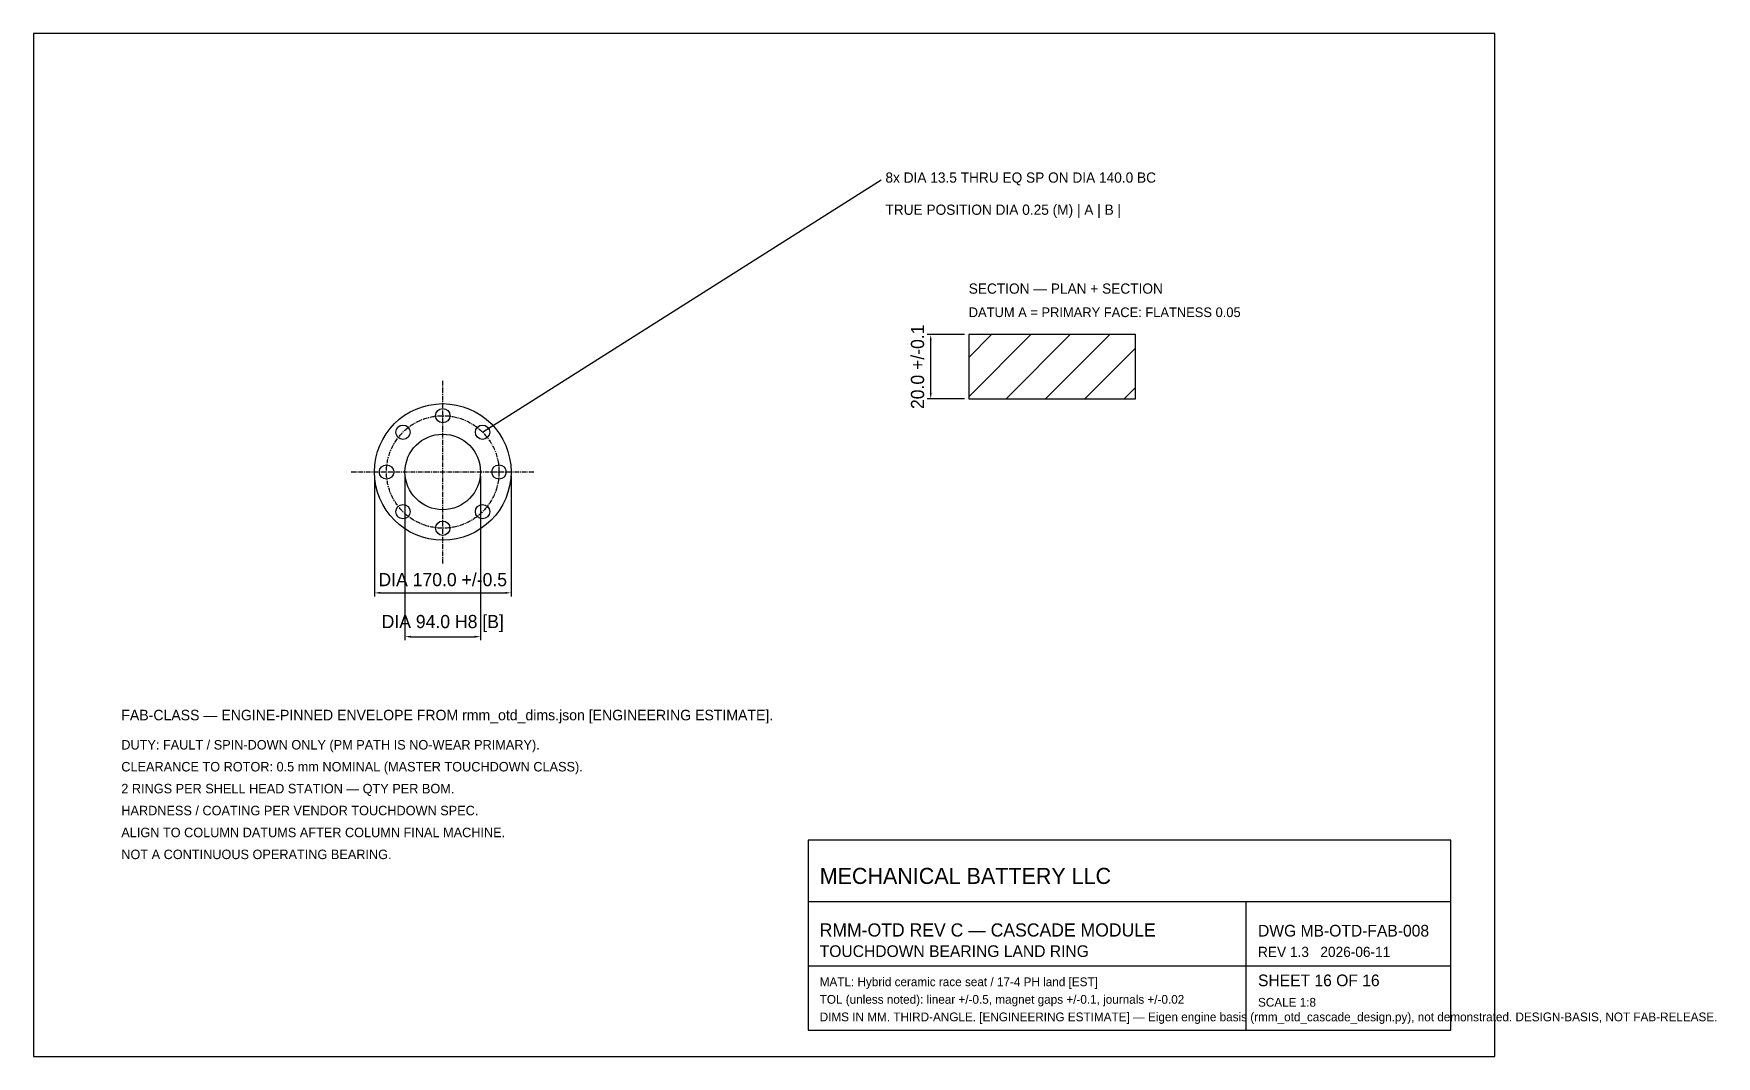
# Model space of a CAD drawing. Header units: millimetres. Extents: x 0 to 1152, y 0 to 700.
import ezdxf

# ---------------------------------------------------------------- set-up
doc = ezdxf.new("R2010")
doc.units = ezdxf.units.MM
doc.linetypes.add('CENTER', pattern=[5.08, 3.175, -0.635, 0.635, -0.635])
for name, color, linetype in [('CENTER', 1, 'CENTER'), ('DIM', 3, 'CONTINUOUS'), ('NOTE', 2, 'CONTINUOUS')]:
    doc.layers.add(name, color=color, linetype=linetype)
for name, color, linetype, true_color in [('HATCH', 8, 'CONTINUOUS', 0x6e6e6e), ('OUTLINE', 7, 'CONTINUOUS', 0x000000), ('TEXT', 7, 'CONTINUOUS', 0x000000), ('TITLE', 7, 'CONTINUOUS', 0x000000)]:
    doc.layers.add(name, color=color, linetype=linetype, true_color=true_color)
doc.dimstyles.new('MB', dxfattribs={"dimtxt": 9, "dimasz": 4, "dimexe": 2.5, "dimexo": 3, "dimgap": 2, "dimtad": 1, "dimdec": 1, "dimcen": 2.5, "dimazin": 3, "dimtfac": 1, "dimtmove": 0, "dimatfit": 3})

msp = doc.modelspace()

# ---------------------------------------------------------------- hatches: boundary and pattern name
at = {"layer": 'HATCH'}
h = msp.add_hatch(dxfattribs=at)
h.set_pattern_fill('ANSI31', scale=6)
h.paths.add_polyline_path([(640, 450), (754.2, 450), (754.2, 494), (640, 494)])

# ---------------------------------------------------------------- linework, layer by layer
at = {"layer": 'CENTER'}
for p, q in [((280, 337.25), (280, 462.75)), ((217.25, 400), (342.75, 400))]:
    msp.add_line(p, q, dxfattribs=at)
msp.add_circle((280, 400), 38.5, dxfattribs=at)
at = {"layer": 'DIM'}
for p, q in [((307.22, 427.22), (580, 600)), ((580, 578), (580, 578))]:
    msp.add_line(p, q, dxfattribs=at)
at = {"layer": 'OUTLINE'}
msp.add_lwpolyline([(640, 450), (754.2, 450), (754.2, 494), (640, 494)], close=True, dxfattribs=at)
for centre, radius in [((280, 400), 46.75), ((280, 438.5), 4.91), ((252.78, 427.22), 4.91), ((307.22, 427.22), 4.91), ((280, 400), 25.85), ((241.5, 400), 4.91), ((318.5, 400), 4.91), ((252.78, 372.78), 4.91), ((307.22, 372.78), 4.91), ((280, 361.5), 4.91)]:
    msp.add_circle(centre, radius, dxfattribs=at)
at = {"layer": 'TITLE'}
for p, q in [((530, 106), (970, 106)), ((830, 18), (830, 106)), ((530, 62), (970, 62))]:
    msp.add_line(p, q, dxfattribs=at)
for points in [[(0, 0), (1000, 0), (1000, 700), (0, 700)], [(530, 18), (970, 18), (970, 148), (530, 148)]]:
    msp.add_lwpolyline(points, close=True, dxfattribs=at)

# ---------------------------------------------------------------- texts
at = {"layer": 'NOTE'}
for s, height, p in [('8x DIA 13.5 THRU EQ SP ON DIA 140.0 BC', 7, (583, 598)), ('TRUE POSITION DIA 0.25 (M) | A | B |', 7, (583, 576)), ('DATUM A = PRIMARY FACE: FLATNESS 0.05', 6.6, (640, 506)), ('DUTY: FAULT / SPIN-DOWN ONLY (PM PATH IS NO-WEAR PRIMARY).', 6.5, (60, 210)), ('CLEARANCE TO ROTOR: 0.5 mm NOMINAL (MASTER TOUCHDOWN CLASS).', 6.5, (60, 195)), ('2 RINGS PER SHELL HEAD STATION — QTY PER BOM.', 6.5, (60, 180)), ('HARDNESS / COATING PER VENDOR TOUCHDOWN SPEC.', 6.5, (60, 165)), ('ALIGN TO COLUMN DATUMS AFTER COLUMN FINAL MACHINE.', 6.5, (60, 150)), ('NOT A CONTINUOUS OPERATING BEARING.', 6.5, (60, 135)), ('DIMS IN MM. THIRD-ANGLE. [ENGINEERING ESTIMATE] — Eigen engine basis (rmm_otd_cascade_design.py), not demonstrated. DESIGN-BASIS, NOT FAB-RELEASE.', 6, (538, 24))]:
    msp.add_text(s, height=height, dxfattribs=at).set_placement(p)
at = {"layer": 'TEXT'}
for s, height, p in [('TOUCHDOWN BEARING LAND RING', 8, (538, 68)), ('REV 1.3   2026-06-11', 7, (838, 68)), ('MATL: Hybrid ceramic race seat / 17-4 PH land [EST]', 6, (538, 48)), ('TOL (unless noted): linear +/-0.5, magnet gaps +/-0.1, journals +/-0.02', 6, (538, 36)), ('SCALE 1:8', 6, (838, 34))]:
    msp.add_text(s, height=height, dxfattribs=at).set_placement(p)
at = {"layer": 'TITLE'}
for s, height, p in [('SECTION — PLAN + SECTION', 7, (640, 522)), ('FAB-CLASS — ENGINE-PINNED ENVELOPE FROM rmm_otd_dims.json [ENGINEERING ESTIMATE].', 7.2, (60, 230)), ('MECHANICAL BATTERY LLC', 11, (538, 118)), ('RMM-OTD REV C — CASCADE MODULE', 9, (538, 82)), ('DWG MB-OTD-FAB-008', 8, (838, 82)), ('SHEET 16 OF 16', 8, (838, 48))]:
    msp.add_text(s, height=height, dxfattribs=at).set_placement(p)

# ---------------------------------------------------------------- dimensions: what is measured, and where the dimension line sits
at = {"layer": 'DIM'}
msp.add_linear_dim(base=(614, 450), p1=(640, 450), p2=(640, 494), angle=90, text='20.0 +/-0.1', dimstyle='MB', dxfattribs=at).render()
for base, p1, p2, text in [((233.25, 317.25), (233.25, 400), (326.75, 400), 'DIA 170.0 +/-0.5'), ((254.15, 287.25), (254.15, 400), (305.85, 400), 'DIA 94.0 H8 [B]')]:
    msp.add_linear_dim(base=base, p1=p1, p2=p2, text=text, dimstyle='MB', dxfattribs=at).render()

doc.saveas('drawing.dxf')
